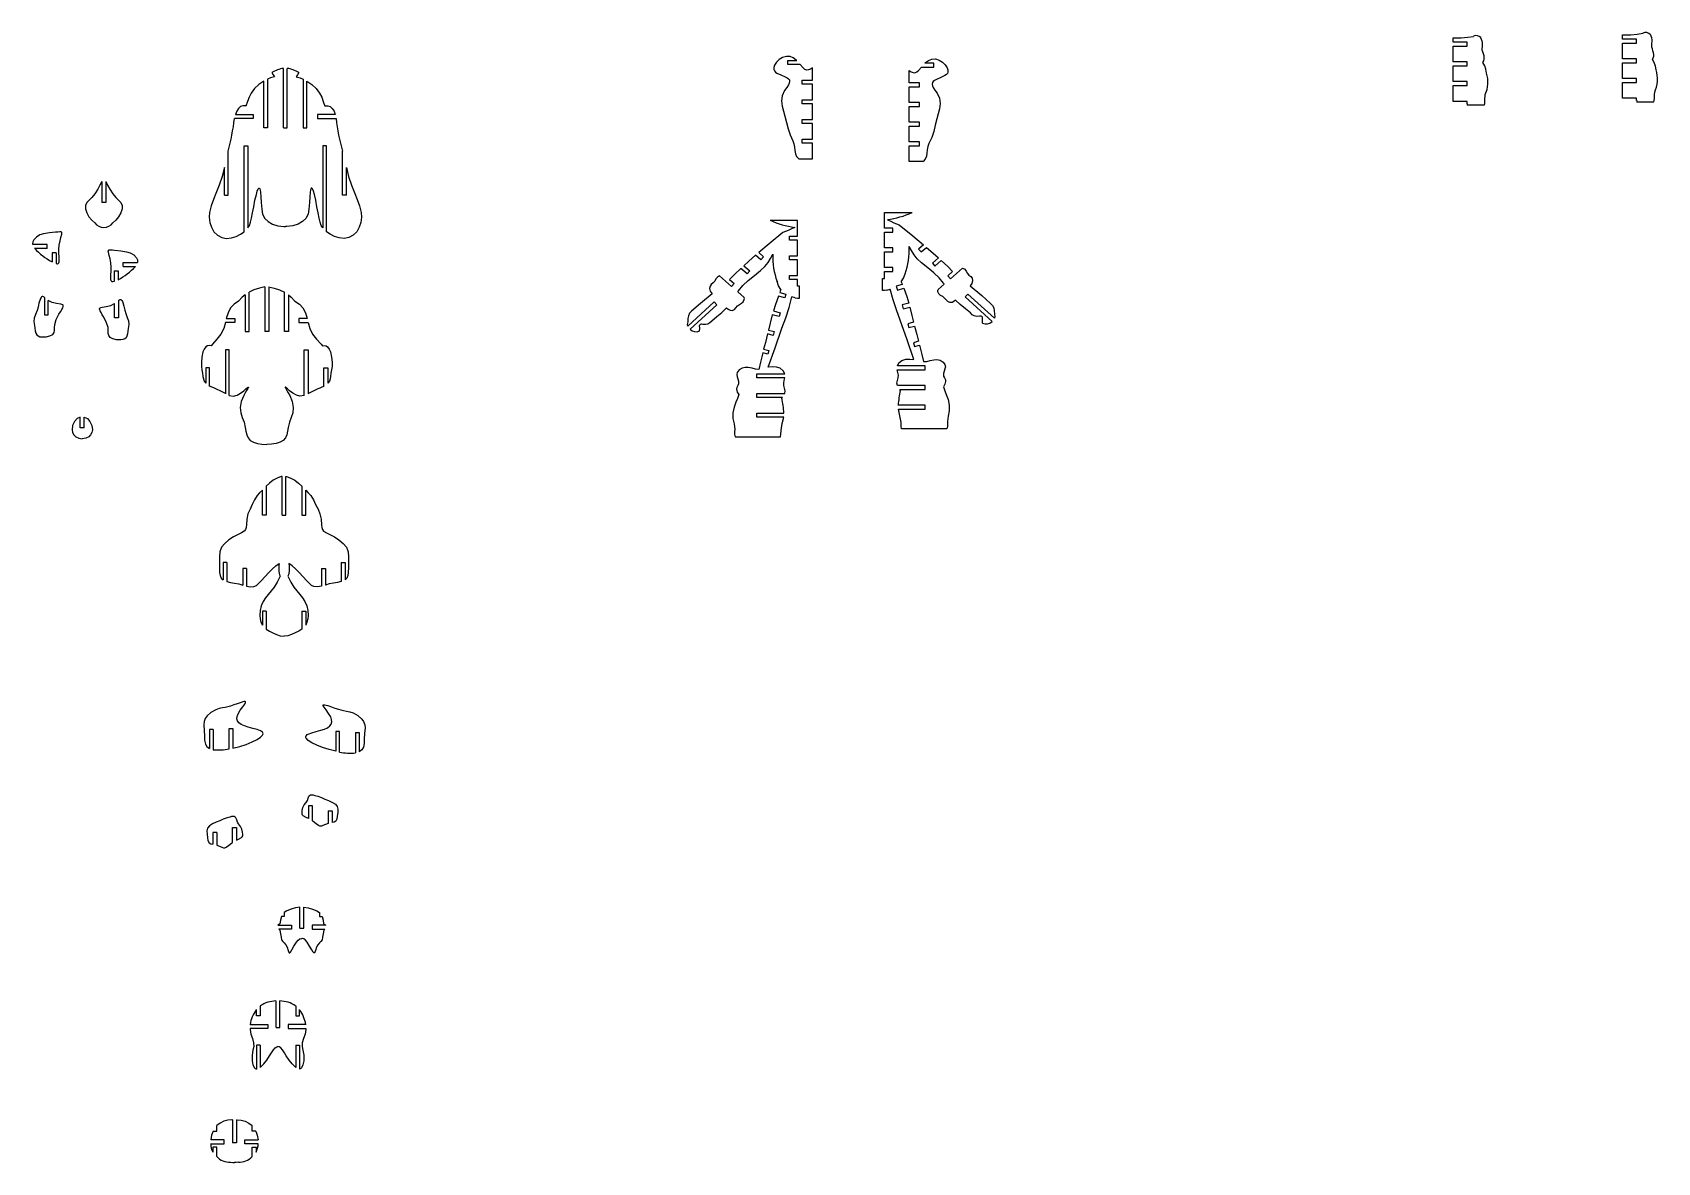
# Model space of a CAD drawing. Extents: x -479 to 866, y -711 to 1020.
# Drawn here: x -479 to 760, y -711 to 150 of the extents above; entities that cross this region are included whole.
import ezdxf

# ---------------------------------------------------------------- set-up
doc = ezdxf.new("R2010")
doc.units = 0
doc.layers.get('0').update_dxf_attribs({"linetype": 'CONTINUOUS'})

msp = doc.modelspace()

# ---------------------------------------------------------------- linework, layer by layer
at = {"color": 7, "linetype": 'CONTINUOUS'}
for p, q in [((744.4, 149), (748.8, 149.6)), ((604, 142.7), (604, 146.1)), ((614.7, 142.7), (604, 142.7)), ((604, 127.7), (604, 139.7)), ((604, 139.7), (614.7, 139.7)), ((614.7, 139.7), (614.7, 142.7)), ((615.2, 146.6), (619.5, 147.2)), ((733.2, 145.1), (733.2, 148.5)), ((743.9, 145.1), (733.2, 145.1)), ((733.2, 130.1), (733.2, 142.1)), ((733.2, 142.1), (743.9, 142.1)), ((743.9, 142.1), (743.9, 145.1)), ((97, 128.8), (103.9, 128.8)), ((97, 125.8), (97, 128.8)), ((106.4, 125.8), (97, 125.8)), ((208.2, 126.8), (201.4, 126.8)), ((208.2, 123.8), (208.2, 126.8)), ((614.7, 127.7), (604, 127.7)), ((604, 112.7), (604, 124.7)), ((604, 124.7), (614.7, 124.7)), ((614.7, 124.7), (614.7, 127.7)), ((743.9, 130.1), (733.2, 130.1)), ((733.2, 115.1), (733.2, 127.1)), ((733.2, 127.1), (743.9, 127.1)), ((743.9, 127.1), (743.9, 130.1)), ((-302.6, 77.5), (-302.6, 113.1)), ((-299.6, 114.6), (-299.6, 77.5)), ((-287.6, 77.5), (-287.6, 122.8)), ((-284.6, 77.5), (-284.6, 122.8)), ((-272.6, 114.6), (-272.6, 77.5)), ((-269.6, 77.5), (-269.6, 113.1)), ((107.9, 113.8), (115.8, 113.8)), ((107.9, 110.8), (107.9, 113.8)), ((115.8, 113.8), (115.8, 123.3)), ((189.4, 111.8), (189.4, 121.3)), ((197.3, 111.8), (189.4, 111.8)), ((197.3, 108.8), (197.3, 111.8)), ((198.8, 123.8), (208.2, 123.8)), ((614.7, 112.7), (604, 112.7)), ((614.7, 109.7), (614.7, 112.7)), ((743.9, 115.1), (733.2, 115.1)), ((733.2, 100.1), (733.2, 112.1)), ((733.2, 112.1), (743.9, 112.1)), ((743.9, 112.1), (743.9, 115.1)), ((115.8, 110.8), (107.9, 110.8)), ((115.8, 98.8), (115.8, 110.8)), ((189.4, 96.8), (189.4, 108.8)), ((189.4, 108.8), (197.3, 108.8)), ((604, 97.7), (604, 109.7)), ((604, 109.7), (614.7, 109.7)), ((743.9, 100.1), (733.2, 100.1)), ((743.9, 98.3), (743.9, 100.1)), ((-324.1, 87.6), (-310.5, 87.6)), ((-310.5, 87.6), (-310.5, 84.6)), ((-261.7, 87.6), (-261.7, 84.6)), ((-248.1, 87.6), (-261.7, 87.6)), ((107.9, 98.8), (115.8, 98.8)), ((107.9, 95.8), (107.9, 98.8)), ((115.8, 95.8), (107.9, 95.8)), ((115.8, 83.8), (115.8, 95.8)), ((197.3, 96.8), (189.4, 96.8)), ((189.4, 81.8), (189.4, 93.8)), ((189.4, 93.8), (197.3, 93.8)), ((197.3, 93.8), (197.3, 96.8)), ((614.7, 97.7), (604, 97.7)), ((614.7, 95.9), (614.7, 97.7)), ((614.8, 95.9), (614.7, 95.9)), ((614.8, 95.9), (614.8, 94.7)), ((627.6, 94.7), (614.8, 94.7)), ((744, 98.3), (743.9, 98.3)), ((744, 98.3), (744, 97.1)), ((756.9, 97.1), (744, 97.1)), ((-310.5, 84.6), (-324.8, 84.6)), ((-299.6, 77.5), (-302.6, 77.5)), ((-287.6, 77.5), (-284.6, 77.5)), ((-272.6, 77.5), (-269.6, 77.5)), ((-261.7, 84.6), (-247.4, 84.6)), ((107.9, 83.8), (115.8, 83.8)), ((107.9, 80.8), (107.9, 83.8)), ((115.8, 80.8), (107.9, 80.8)), ((115.8, 68.8), (115.8, 80.8)), ((197.3, 81.8), (189.4, 81.8)), ((189.4, 66.8), (189.4, 78.8)), ((189.4, 78.8), (197.3, 78.8)), ((197.3, 78.8), (197.3, 81.8)), ((-317.6, 63.8), (-314.6, 63.8)), ((-317.6, -1.8), (-317.6, 63.8)), ((-314.6, 63.8), (-314.6, 1.2)), ((-254.6, 63.8), (-257.6, 63.8)), ((-257.6, 63.8), (-257.6, 1.2)), ((-254.6, -1.8), (-254.6, 63.8)), ((107.9, 68.8), (115.8, 68.8)), ((107.9, 65.8), (107.9, 68.8)), ((115.8, 65.8), (107.9, 65.8)), ((115.8, 53.8), (115.8, 65.8)), ((197.3, 66.8), (189.4, 66.8)), ((189.4, 51.8), (189.4, 63.8)), ((189.4, 63.8), (197.3, 63.8)), ((197.3, 63.8), (197.3, 66.8)), ((-329.6, 26.3), (-329.6, 59.6)), ((-242.6, 26.3), (-242.6, 59.6)), ((105.2, 53.8), (115.8, 53.8)), ((200.1, 51.8), (189.4, 51.8)), ((-332.6, 26.3), (-332.6, 47.4)), ((-239.6, 26.3), (-239.6, 47.4)), ((-426, 36.6), (-426, 20.7)), ((-423, 36.6), (-423, 20.7)), ((-332.6, 26.3), (-329.6, 26.3)), ((-239.6, 26.3), (-242.6, 26.3)), ((-423, 20.7), (-426, 20.7)), ((170.6, 1), (170.6, 13)), ((170.6, 13), (191.6, 13)), ((104.4, 7), (83.4, 7)), ((104.4, -5), (104.4, 7)), ((176.9, 1), (170.6, 1)), ((176.9, -2), (176.9, 1)), ((-467.7, -11.4), (-478.7, -11.4)), ((-467.7, -14.4), (-467.7, -11.4)), ((98.1, -5), (104.4, -5)), ((98.1, -8), (98.1, -5)), ((104.4, -8), (98.1, -8)), ((104.4, -20), (104.4, -8)), ((170.6, -14), (170.6, -2)), ((170.6, -2), (176.9, -2)), ((200.3, -11.7), (196.6, -14.9)), ((-467.7, -14.4), (-477.2, -14.4)), ((-460.9, -17.7), (-463.9, -17.7)), ((-463.9, -17.7), (-463.9, -24.6)), ((-460.9, -17.7), (-460.9, -25.9)), ((76.4, -23.1), (72.4, -19.6)), ((74.7, -17.6), (78.4, -20.8)), ((78.4, -20.8), (76.4, -23.1)), ((98.1, -20), (104.4, -20)), ((98.1, -23), (98.1, -20)), ((104.4, -23), (98.1, -23)), ((104.4, -35), (104.4, -23)), ((176.9, -14), (170.6, -14)), ((170.6, -17), (176.9, -17)), ((170.6, -29), (170.6, -17)), ((176.9, -17), (176.9, -14)), ((196.6, -14.9), (198.6, -17.1)), ((198.6, -17.1), (202.6, -13.6)), ((211.7, -21.6), (207.1, -25.6)), ((209.1, -27.9), (213.9, -23.7)), ((-416.6, -31.4), (-413.6, -31.4)), ((-416.6, -31.4), (-416.6, -39.6)), ((-413.6, -31.4), (-413.6, -38.3)), ((-409.8, -28.1), (-409.8, -25.1)), ((-409.8, -25.1), (-398.8, -25.1)), ((-409.8, -28.1), (-400.4, -28.1)), ((54.1, -43.5), (44.9, -35.4)), ((65.9, -33.8), (61.1, -29.6)), ((63.3, -27.6), (67.9, -31.6)), ((67.9, -31.6), (65.9, -33.8)), ((98.1, -35), (104.4, -35)), ((98.1, -38), (98.1, -35)), ((176.9, -29), (170.6, -29)), ((170.6, -37.3), (170.6, -32)), ((170.6, -32), (176.9, -32)), ((176.9, -32), (176.9, -29)), ((207.1, -25.6), (209.1, -27.9)), ((222.5, -32.1), (218.9, -35.2)), ((218.9, -35.2), (220.9, -37.5)), ((220.9, -37.5), (230.1, -29.4)), ((-313.8, -77.8), (-313.8, -47.7)), ((-301.8, -43.6), (-301.8, -77.8)), ((-298.8, -43.6), (-298.8, -77.8)), ((-286.8, -77.8), (-286.8, -47.7)), ((52.5, -38), (56.1, -41.2)), ((56.1, -41.2), (54.1, -43.5)), ((63.6, -51.8), (58.9, -47.6)), ((90.8, -47.9), (95.4, -49.2)), ((95.4, -49.2), (94.7, -52.1)), ((104.4, -38), (98.1, -38)), ((104.4, -43.2), (104.4, -38)), ((105.9, -43.2), (104.4, -43.2)), ((105.9, -52.4), (105.9, -43.2)), ((169.1, -46.4), (169.1, -37.3)), ((169.1, -37.3), (170.6, -37.3)), ((172.5, -46.1), (175, -45.5)), ((184.2, -42), (179.6, -43.2)), ((179.6, -43.2), (180.4, -46.1)), ((180.4, -46.1), (185.3, -44.8)), ((211.4, -45.8), (216.2, -41.7)), ((234.2, -49.2), (232.2, -51.4)), ((254.4, -67.6), (234.2, -49.2)), ((-469.8, -51.7), (-469.8, -65)), ((-466.8, -65), (-466.8, -54)), ((-416.3, -67.3), (-416.3, -56.3)), ((-413.3, -53.9), (-413.3, -67.3)), ((-316.8, -49.9), (-316.8, -77.8)), ((-283.8, -49.9), (-283.8, -77.8)), ((20.6, -73.6), (40.8, -55.2)), ((42.8, -57.4), (22.4, -76)), ((40.8, -55.2), (42.8, -57.4)), ((94.7, -52.1), (89.7, -50.7)), ((102.5, -52.1), (100, -51.4)), ((189.1, -56.2), (184, -57.5)), ((184, -57.5), (184.8, -60.4)), ((184.8, -60.4), (189.9, -59.1)), ((232.2, -51.4), (252.6, -70)), ((-469.8, -65), (-466.8, -65)), ((-413.3, -67.3), (-416.3, -67.3)), ((-324.7, -70.8), (-331.8, -70.8)), ((-331.1, -67.8), (-324.7, -67.8)), ((-324.7, -67.8), (-324.7, -70.8)), ((-269.5, -67.8), (-275.9, -67.8)), ((-275.9, -67.8), (-275.9, -70.8)), ((-275.9, -70.8), (-268.8, -70.8)), ((20.2, -72.5), (20.6, -73.6)), ((90.2, -66.4), (85.1, -65)), ((85.9, -62.1), (91, -63.5)), ((91, -63.5), (90.2, -66.4)), ((192.8, -70.7), (188.5, -71.9)), ((188.5, -71.9), (189.2, -74.8)), ((189.2, -74.8), (193.5, -73.6)), ((254.8, -66.5), (254.4, -67.6)), ((-316.8, -77.8), (-313.8, -77.8)), ((-298.8, -77.8), (-301.8, -77.8)), ((-283.8, -77.8), (-286.8, -77.8)), ((85.8, -80.7), (81.5, -79.6)), ((82.2, -76.7), (86.6, -77.8)), ((86.6, -77.8), (85.8, -80.7)), ((196.5, -85.2), (192.6, -86.3)), ((192.6, -86.3), (193.4, -89.2)), ((-328.8, -91.6), (-331.8, -91.6)), ((-331.8, -91.6), (-331.8, -125.2)), ((-328.8, -126.4), (-328.8, -91.6)), ((-271.8, -91.6), (-268.8, -91.6)), ((-271.8, -126.4), (-271.8, -91.6)), ((-268.8, -91.6), (-268.8, -125.2)), ((81.6, -95.1), (77.8, -94.1)), ((78.5, -91.2), (82.4, -92.2)), ((82.4, -92.2), (81.6, -95.1)), ((193.4, -89.2), (197.2, -88.2)), ((-343.8, -105.4), (-346.8, -105.4)), ((-346.8, -105.4), (-346.8, -117)), ((-343.8, -119.6), (-343.8, -105.4)), ((-256.8, -105.4), (-253.8, -105.4)), ((-256.8, -119.6), (-256.8, -105.4)), ((-253.8, -105.4), (-253.8, -117)), ((73.4, -110), (94.6, -110)), ((73.4, -113), (73.4, -110)), ((180.3, -107), (201.6, -107)), ((201.6, -104), (180.4, -104)), ((201.6, -107), (201.6, -104)), ((94.7, -113), (73.4, -113)), ((201.6, -119), (180.4, -119)), ((182.7, -122.6), (182.2, -122)), ((182.2, -122), (201.6, -122)), ((201.6, -122), (201.6, -119)), ((73.4, -125), (94.6, -125)), ((73.4, -128), (73.4, -125)), ((92.8, -128), (73.4, -128)), ((92.4, -128.5), (92.8, -128)), ((201.6, -134), (181.1, -134)), ((201.6, -137), (201.6, -134)), ((-442.4, -151.1), (-442.4, -142.9)), ((-439.4, -151.1), (-439.4, -142.9)), ((73.4, -140), (94, -140)), ((73.4, -143), (73.4, -140)), ((93.8, -143), (73.4, -143)), ((181.2, -137), (201.6, -137)), ((-439.4, -151.1), (-442.4, -151.1)), ((56.8, -158), (91.4, -158)), ((218.2, -152), (183.6, -152)), ((-300.6, -195.7), (-300.6, -217.8)), ((-288.6, -217.8), (-288.6, -188.2)), ((-285.6, -217.8), (-285.6, -188.2)), ((-273.6, -195.7), (-273.6, -217.8)), ((-303.6, -217.8), (-303.6, -198.7)), ((-270.6, -217.8), (-270.6, -198.7)), ((-300.6, -217.8), (-303.6, -217.8)), ((-288.6, -217.8), (-285.6, -217.8)), ((-273.6, -217.8), (-270.6, -217.8)), ((-330.6, -253.9), (-333.6, -253.9)), ((-333.6, -253.9), (-333.6, -267.1)), ((-330.6, -253.9), (-330.6, -268.4)), ((-315.6, -258.4), (-318.6, -258.4)), ((-318.6, -258.4), (-318.6, -271)), ((-315.6, -258.4), (-315.6, -271.9)), ((-258.6, -258.4), (-255.6, -258.4)), ((-258.6, -258.4), (-258.6, -271.9)), ((-255.6, -258.4), (-255.6, -271)), ((-243.6, -253.9), (-240.6, -253.9)), ((-243.6, -253.9), (-243.6, -268.4)), ((-240.6, -253.9), (-240.6, -267.1)), ((-300.6, -291), (-303.6, -291)), ((-303.6, -291), (-303.6, -301.6)), ((-300.6, -291), (-300.6, -304.7)), ((-273.6, -291), (-270.6, -291)), ((-273.6, -291), (-273.6, -304.7)), ((-270.6, -291), (-270.6, -301.6)), ((-341, -381), (-344, -381)), ((-344, -381), (-344, -395.6)), ((-341, -381), (-341, -396.5)), ((-329, -380.2), (-326, -380.2)), ((-329, -395.9), (-329, -380.2)), ((-326, -380.2), (-326, -395.3)), ((-244.7, -382.6), (-247.7, -382.6)), ((-247.7, -382.6), (-247.7, -397.7)), ((-244.7, -398.3), (-244.7, -382.6)), ((-232.7, -383.4), (-229.7, -383.4)), ((-232.7, -383.4), (-232.7, -398.9)), ((-229.7, -383.4), (-229.7, -398)), ((-265.5, -439.3), (-268.5, -439.3)), ((-268.5, -439.3), (-268.5, -448.9)), ((-265.5, -450.7), (-265.5, -439.3)), ((-253.5, -443.1), (-250.5, -443.1)), ((-253.5, -443.1), (-253.5, -452.7)), ((-250.5, -443.1), (-250.5, -452)), ((-326.4, -455.8), (-323.4, -455.8)), ((-326.4, -467.2), (-326.4, -455.8)), ((-323.4, -455.8), (-323.4, -465.4)), ((-338.4, -459.6), (-341.4, -459.6)), ((-341.4, -459.6), (-341.4, -468.5)), ((-338.4, -459.6), (-338.4, -469.2)), ((-275.1, -532.5), (-275.1, -516.4)), ((-272.1, -532.5), (-272.1, -516.4)), ((-290.2, -529.3), (-291.8, -530.3)), ((-291.8, -530.3), (-281.4, -530.3)), ((-287.1, -523.6), (-289.1, -523.6)), ((-287.1, -520.5), (-287.1, -523.6)), ((-281.4, -530.3), (-281.4, -533.3)), ((-275.1, -532.5), (-272.1, -532.5)), ((-265.7, -530.3), (-265.7, -533.3)), ((-255.3, -530.3), (-265.7, -530.3)), ((-260.1, -520.5), (-260.1, -523.6)), ((-260.1, -523.6), (-258, -523.6)), ((-256.9, -529.3), (-255.3, -530.3)), ((-291.1, -533.3), (-290.4, -534.1)), ((-281.4, -533.3), (-291.1, -533.3)), ((-265.7, -533.3), (-256, -533.3)), ((-256, -533.3), (-256.8, -534.1)), ((-305.2, -591.7), (-305.2, -599.3)), ((-293.2, -608.2), (-293.2, -588)), ((-290.2, -608.2), (-290.2, -588)), ((-278.2, -591.7), (-278.2, -599.3)), ((-312.9, -606), (-299.5, -606)), ((-308.2, -599.3), (-308.2, -594.6)), ((-305.2, -599.3), (-308.2, -599.3)), ((-299.5, -606), (-299.5, -609)), ((-283.9, -606), (-283.9, -609)), ((-270.6, -606), (-283.9, -606)), ((-278.2, -599.3), (-275.2, -599.3)), ((-275.2, -599.3), (-275.2, -594.6)), ((-299.5, -609), (-313, -609)), ((-293.2, -608.2), (-290.2, -608.2)), ((-283.9, -609), (-270.4, -609)), ((-305.2, -621.6), (-308.2, -621.6)), ((-308.2, -621.6), (-308.2, -639.9)), ((-305.2, -621.6), (-305.2, -638.6)), ((-278.2, -621.6), (-275.2, -621.6)), ((-278.2, -621.6), (-278.2, -638.6)), ((-275.2, -621.6), (-275.2, -639.9)), ((-326.4, -678.6), (-326.4, -696)), ((-323.4, -678.6), (-323.4, -696)), ((-341.1, -687.1), (-338.4, -687.1)), ((-338.4, -687.1), (-338.4, -683)), ((-311.4, -687.1), (-311.4, -683)), ((-308.7, -687.1), (-311.4, -687.1)), ((-343.1, -696.8), (-332.7, -696.8)), ((-332.7, -693.8), (-343, -693.8)), ((-338.4, -699.4), (-341.4, -699.4)), ((-341.4, -699.4), (-341.4, -703.2)), ((-338.4, -706.5), (-338.4, -699.4)), ((-332.7, -696.8), (-332.7, -693.8)), ((-323.4, -696), (-326.4, -696)), ((-317.1, -693.8), (-306.8, -693.8)), ((-317.1, -696.8), (-317.1, -693.8)), ((-306.8, -696.8), (-317.1, -696.8)), ((-311.4, -699.4), (-308.4, -699.4)), ((-311.4, -706.5), (-311.4, -699.4)), ((-308.4, -699.4), (-308.4, -703.2))]:
    msp.add_line(p, q, dxfattribs=at)
at = {"color": 7, "linetype": 'CONTINUOUS', "flags": 128}
for points in [[(733.2, 148.5), (739.5, 148.4), (744.4, 149)], [(604, 146.1), (610.2, 146), (615.2, 146.6)], [(626.7, 127.3), (627.4, 128.5), (627.7, 129.8), (627.8, 131), (627.7, 132.3), (627.2, 133.9), (626.6, 135.4), (626.3, 136.6), (626.2, 137.9), (626.4, 139.3), (626.5, 140.9), (626.5, 142.2), (626.3, 143.6), (625.1, 146.2)], [(756, 129.7), (756.6, 130.9), (757, 132.2), (757.1, 133.4), (756.9, 134.7), (756.4, 136.3), (755.9, 137.8), (755.5, 139), (755.4, 140.3), (755.6, 141.7), (755.7, 143.3), (755.7, 144.6), (755.5, 146), (754.4, 148.6)], [(103.9, 128.8), (103.4, 129.2), (101.1, 130.9), (98.6, 131.9), (95.8, 132), (92.9, 131), (90.4, 129.5), (88.3, 127.5), (86.8, 125.3), (86.2, 123.6), (86.2, 121.9), (86.7, 120.9), (87.4, 120), (88.5, 119.3), (91.7, 117.8), (95, 116.4), (96.4, 115.7), (97.5, 114.9), (98.1, 114), (98.3, 112.8), (98, 111.6), (97.4, 110.3), (96.1, 108.2), (94.5, 105.9), (92.6, 102), (92.1, 98), (92.6, 94.1), (93.6, 90.2), (94.7, 86.3), (95.9, 81.6), (97.1, 76.8), (98.6, 72.1), (100.7, 67.6), (101.6, 65.3), (102.1, 62.8), (102.3, 60.2), (102.7, 57.8), (103.6, 55.6), (105.2, 53.8)], [(115.8, 123.3), (114.3, 122.3), (112.8, 121.6), (111.4, 121.5), (110, 122), (108.6, 123.2), (106.4, 125.8)], [(201.4, 126.8), (201.8, 127.2), (204.1, 128.9), (206.6, 129.9), (209.4, 130), (212.3, 129), (214.8, 127.5), (216.9, 125.5), (218.4, 123.3), (219, 121.6), (219, 119.9), (218.6, 119), (217.8, 118.1), (216.7, 117.3), (213.5, 115.8), (210.2, 114.4), (208.8, 113.7), (207.7, 112.9), (207.1, 112), (206.9, 110.9), (207.2, 109.6), (207.8, 108.3), (209.1, 106.2), (210.7, 103.9), (212.6, 100), (213.1, 96.1), (212.6, 92.1), (211.6, 88.2), (210.5, 84.4), (209.3, 79.6), (208.1, 74.8), (206.6, 70.1), (204.5, 65.6), (203.6, 63.3), (203.1, 60.8), (202.9, 58.2), (202.5, 55.8), (201.6, 53.6), (200.1, 51.8)], [(627.6, 94.7), (628.1, 95.7), (628.3, 96.7), (628.3, 97.7), (628.3, 98.8), (628.3, 100.2), (628.4, 101.5), (628.6, 102.8), (629.9, 106.6), (630.6, 110.8), (630.4, 115.1), (629.6, 119.3), (629, 122.1), (628.1, 124.8), (626.7, 127.3)], [(756.9, 97.1), (757.1, 97.6), (757.3, 98.1), (757.6, 100.4), (757.6, 103), (757.8, 104.7), (758.3, 106.5), (759, 108.6), (759.6, 110.9), (759.8, 113.2), (759.8, 115.3), (759.6, 117.5), (759.3, 119.6), (758.9, 121.7), (758.2, 124.5), (757.4, 127.2), (756, 129.7)], [(-302.6, 113.1), (-306.2, 110.5), (-309.6, 107.5), (-312.2, 104), (-313.8, 100.8), (-315, 97.5), (-316.3, 94.1)], [(-294.4, 116.5), (-297.4, 115.5), (-299.6, 114.6)], [(-296.4, 119.7), (-295.3, 117.9), (-294.4, 116.5)], [(-275.8, 119.7), (-276.9, 117.9), (-277.8, 116.5)], [(-277.8, 116.5), (-274.8, 115.5), (-272.6, 114.6)], [(-269.6, 113.1), (-266, 110.5), (-262.6, 107.5), (-260, 104), (-258.4, 100.8), (-257.2, 97.5), (-255.9, 94.1)], [(189.4, 121.3), (190.9, 120.3), (192.4, 119.6), (193.8, 119.5), (195.2, 120.1), (196.6, 121.2), (198.8, 123.8)], [(-316.3, 94.1), (-316.5, 94.2), (-318.6, 94.3), (-320.3, 93.7), (-321.9, 92.3), (-323.2, 90.2), (-324.1, 87.6)], [(-255.9, 94.1), (-255.7, 94.2), (-253.6, 94.3), (-251.9, 93.7), (-250.3, 92.3), (-249, 90.2), (-248.1, 87.6)], [(-332.6, 47.4), (-334.3, 40.4), (-336.5, 33.8), (-339, 27.4), (-340.9, 22.8), (-342.6, 18.1), (-343.8, 13.1), (-344.1, 9.3), (-343.6, 5.4), (-342.4, 1.7), (-340.5, -1.7), (-337.8, -4.4), (-334.6, -6.2), (-330.9, -6.9), (-327.1, -6.4), (-323.5, -5.2), (-320.3, -3.6), (-317.6, -1.8)], [(-239.6, 47.4), (-237.9, 40.4), (-235.7, 33.8), (-233.2, 27.4), (-231.3, 22.8), (-229.6, 18.1), (-228.4, 13.1), (-228.1, 9.3), (-228.6, 5.4), (-229.8, 1.7), (-231.7, -1.7), (-234.4, -4.4), (-237.6, -6.2), (-241.3, -6.9), (-245.1, -6.4), (-248.7, -5.2), (-251.9, -3.6), (-254.6, -1.8)], [(-426, 36.6), (-427.4, 33.9), (-429.1, 30.7), (-431.2, 27.3), (-433.5, 24.5), (-435.7, 22.4), (-437.5, 20.5), (-438.5, 18.3), (-438.4, 15.7), (-437.5, 12.6), (-435.8, 9.6), (-433.7, 7.1), (-431.3, 5.2)], [(-423, 36.6), (-421.6, 33.9), (-419.9, 30.7), (-417.7, 27.3), (-415.4, 24.5), (-413.2, 22.4), (-411.5, 20.5), (-410.5, 18.3), (-410.5, 15.7), (-411.5, 12.6), (-413.2, 9.6), (-415.3, 7.1), (-417.7, 5.2)], [(-314.6, 1.2), (-313.5, 3.1), (-312.6, 5.5), (-311.9, 8.6), (-311.1, 12.6), (-310.2, 17.4), (-309.3, 22.4), (-308.2, 26.8), (-307.5, 29.2), (-306.7, 30.9), (-306.5, 31.2), (-306.3, 31.4), (-306.2, 31.5), (-306, 31.5), (-305.9, 31.5), (-305.9, 31.4), (-305.8, 31.4), (-305.6, 31.1), (-305.3, 30), (-305, 28.4), (-304.7, 24.8), (-304.5, 20.6), (-304.1, 15.6), (-303.4, 11.6), (-301.8, 8.5), (-299.3, 6), (-295.8, 4.2), (-291.7, 2.9), (-287.3, 2.3), (-286.1, 2.3)], [(-257.6, 1.2), (-258.7, 3.1), (-259.6, 5.5), (-260.3, 8.6), (-261.1, 12.6), (-262, 17.4), (-262.9, 22.4), (-264, 26.8), (-264.7, 29.2), (-265.5, 30.9), (-265.7, 31.2), (-265.9, 31.4), (-266, 31.5), (-266.2, 31.5), (-266.3, 31.5), (-266.4, 31.4), (-266.4, 31.4), (-266.6, 31.1), (-266.9, 30), (-267.2, 28.4), (-267.5, 24.8), (-267.7, 20.6), (-268.1, 15.6), (-268.8, 11.6), (-270.4, 8.5), (-273, 6), (-276.4, 4.2), (-280.5, 2.9), (-284.9, 2.3), (-286.1, 2.3)], [(102.2, 1.6), (99.6, 0.5), (97.2, -0.7), (93.2, -2.3)], [(172.8, 7.5), (175.4, 6.4), (177.8, 5.2), (181.8, 3.6)], [(181.8, 3.6), (192.2, -4.9), (200.3, -11.7)], [(-460.9, -25.9), (-459.9, -26.1), (-459.5, -26.1), (-459.2, -26), (-458.9, -25.7), (-458.7, -25.4), (-458.4, -24.6), (-458.4, -23.3), (-458.5, -20.8), (-458.7, -18.1), (-458.7, -15.1), (-458.4, -11.8), (-457.8, -8.7), (-457.2, -6), (-456.5, -3.5), (-456.4, -2.8), (-456.5, -2.3), (-456.7, -2), (-457.1, -1.8), (-458.1, -1.7), (-459.6, -1.9), (-461.3, -2.1), (-465.9, -2.6), (-470.4, -3.2), (-473.3, -4.1), (-475.8, -5.7), (-477.9, -7.9), (-478.7, -9.3), (-478.8, -10.8), (-478.7, -11.4)], [(93.2, -2.3), (82.8, -10.9), (74.7, -17.6)], [(-416.6, -39.6), (-417.6, -39.8), (-418, -39.8), (-418.3, -39.7), (-418.6, -39.4), (-418.8, -39.1), (-419.1, -38.3), (-419.2, -37.1), (-419, -34.5), (-418.9, -31.8), (-418.9, -28.8), (-419.2, -25.5), (-419.7, -22.4), (-420.4, -19.8), (-421, -17.2), (-421.1, -16.5), (-421, -16), (-420.8, -15.7), (-420.4, -15.5), (-419.4, -15.4), (-417.9, -15.6), (-416.2, -15.8), (-411.6, -16.3), (-407.1, -16.9), (-404.3, -17.8), (-401.7, -19.4), (-399.6, -21.6), (-398.9, -23), (-398.7, -24.5), (-398.8, -25.1)], [(59.4, -46.7), (62.6, -42.7), (66.7, -38.9), (71.5, -35.1), (76.2, -31.3), (79.5, -28.3), (81.9, -25.2), (83.7, -22.1), (85.5, -18.9)], [(72.4, -19.6), (67.3, -24), (63.3, -27.6)], [(215.6, -40.8), (212.4, -36.8), (208.3, -32.9), (203.6, -29.1), (198.8, -25.3), (195.6, -22.3), (193.1, -19.3), (191.3, -16.1), (189.5, -13)], [(202.6, -13.6), (207.8, -18.1), (211.7, -21.6)], [(213.9, -23.7), (218.8, -28.3), (222.5, -32.1)], [(44.9, -35.4), (43.2, -36.3), (42.1, -37.7), (41.2, -39.3), (40.1, -40.7), (38.6, -41.8), (37.6, -43.2), (37.3, -44.9), (37.8, -47.1), (39.2, -48.9)], [(61.1, -29.6), (56.2, -34.3), (52.5, -38)], [(183.3, -39.8), (185.1, -37), (186.3, -33.8)], [(230.1, -29.4), (231.8, -30.3), (232.9, -31.8), (233.8, -33.4), (234.9, -34.7), (236.4, -35.8), (237.4, -37.2), (237.7, -38.9), (237.2, -41.1), (235.8, -43)], [(-301.8, -43.6), (-305.9, -44.8), (-310, -46), (-313.8, -47.7)], [(-298.8, -43.6), (-294.7, -44.8), (-290.5, -46), (-286.8, -47.7)], [(39.2, -48.9), (30.3, -56.3), (23.5, -62.2)], [(58.9, -47.6), (59.1, -47.1), (59.4, -46.7)], [(91.7, -45.8), (89.9, -42.9), (88.7, -39.7)], [(91.7, -45.8), (91.2, -47), (90.8, -47.9)], [(172.5, -46.1), (170.6, -46.4), (169.1, -46.4)], [(169.1, -46.4), (169.1, -46.4), (169.1, -46.4)], [(193, -99.1), (187.8, -84.1), (182.6, -69.2), (179.7, -61.3), (177.1, -53.5), (175, -45.5)], [(183.3, -39.8), (183.8, -41), (184.2, -42)], [(185.3, -44.8), (187.6, -51.1), (189.1, -56.2)], [(224.8, -53.8), (223.5, -54.9), (222.1, -55.5), (220.4, -55.6), (218.8, -54.9), (217.6, -53.6), (216.4, -52.2), (215, -51.1), (213.4, -50.2), (212.1, -49), (211.3, -47.4), (211.2, -46.6), (211.4, -45.8)], [(216.2, -41.7), (215.9, -41.2), (215.6, -40.8)], [(235.8, -43), (244.7, -50.3), (251.5, -56.3)], [(-469.8, -51.7), (-470, -51.5), (-470.5, -51.2), (-471, -51), (-471.5, -51.1), (-471.9, -51.3), (-472.3, -51.8), (-472.8, -52.5), (-473.1, -53.4), (-473.9, -56.2), (-474.6, -59.1), (-475.3, -61.8), (-476.5, -64.8), (-477.5, -67.5), (-477.7, -70.2), (-477.3, -73.2), (-477, -75.2), (-476.8, -77.3), (-476.3, -79.1), (-475.6, -80.2), (-474.6, -81.1), (-473.2, -81.7), (-471.5, -81.9), (-468.4, -81.8), (-465.5, -81.1), (-463.4, -80), (-462.4, -78.6), (-462, -76.9), (-462, -74.9), (-461.8, -72.4), (-460.8, -68.7), (-458.7, -64.5), (-457.5, -62.7), (-456.5, -61), (-455.8, -59.7), (-455.4, -58.7), (-455.4, -58.3), (-455.4, -58), (-455.5, -57.7), (-455.7, -57.5), (-456.4, -57.1), (-457.3, -56.9), (-460.5, -56.4), (-463.9, -55.5), (-466.8, -54)], [(-413.3, -53.9), (-413.1, -53.8), (-412.6, -53.5), (-412.1, -53.3), (-411.6, -53.3), (-411.2, -53.5), (-410.7, -54), (-410.3, -54.8), (-410, -55.7), (-409.2, -58.5), (-408.5, -61.4), (-407.8, -64.1), (-406.6, -67.1), (-405.6, -69.7), (-405.3, -72.4), (-405.8, -75.4), (-406.1, -77.5), (-406.3, -79.6), (-406.8, -81.4), (-407.5, -82.5), (-408.5, -83.4), (-409.9, -83.9), (-411.6, -84.2), (-414.7, -84.1), (-417.6, -83.4), (-419.7, -82.3), (-420.7, -80.9), (-421.1, -79.2), (-421.1, -77.1), (-421.2, -74.7), (-422.3, -71), (-424.4, -66.8), (-425.6, -65), (-426.6, -63.2), (-427.3, -62), (-427.6, -61), (-427.7, -60.6), (-427.7, -60.3), (-427.6, -60), (-427.3, -59.7), (-426.7, -59.4), (-425.8, -59.1), (-422.6, -58.7), (-419.2, -57.8), (-416.3, -56.3)], [(-321.7, -54.6), (-325.1, -56.8), (-327.8, -59.8), (-329.8, -63.6), (-331.1, -67.8)], [(-316.8, -49.9), (-318.9, -51.6), (-321.7, -54.6)], [(-283.8, -49.9), (-281.6, -51.6), (-278.8, -54.6)], [(-278.8, -54.6), (-275.4, -56.8), (-272.7, -59.8), (-270.8, -63.6), (-269.5, -67.8)], [(29.7, -77.4), (29.8, -75.2), (29.7, -73.3), (29.8, -72.7), (30.1, -72.3), (30.3, -72.2), (30.6, -72.1), (31, -72), (32.1, -72.1), (34.1, -72.2), (36, -71.8), (37.5, -70.8), (38.9, -69.6), (42.7, -66.3), (46.7, -63.2), (50.2, -59.7)], [(50.2, -59.7), (51.5, -60.8), (52.9, -61.5), (54.6, -61.6), (56.2, -60.9), (57.4, -59.6), (58.6, -58.2), (60, -57.1), (61.6, -56.1), (62.9, -55), (63.7, -53.3), (63.8, -52.6), (63.6, -51.8)], [(82, -105), (87.2, -90.1), (92.4, -75.1), (95.3, -67.3), (97.9, -59.4), (100, -51.4)], [(89.7, -50.7), (87.4, -57.1), (85.9, -62.1)], [(102.5, -52.1), (104.4, -52.3), (105.9, -52.4)], [(105.9, -52.4), (105.9, -52.4), (105.9, -52.4)], [(189.9, -59.1), (191.5, -65.6), (192.8, -70.7)], [(245.3, -71.4), (245.2, -69.3), (245.3, -67.3), (245.2, -66.8), (244.9, -66.4), (244.7, -66.2), (244.4, -66.1), (244, -66.1), (243, -66.1), (240.9, -66.2), (239, -65.8), (237.5, -64.9), (236.1, -63.6), (232.3, -60.4), (228.4, -57.2), (224.8, -53.8)], [(251.5, -56.3), (253, -57.8), (253.9, -59.7), (254.2, -61.9), (254.4, -64.4), (254.8, -66.5)], [(-331.8, -70.8), (-333.1, -75.5), (-335.2, -79.7), (-338.2, -83.6), (-341.6, -87.5), (-342.6, -88.7)], [(-268.8, -70.8), (-267.5, -75.5), (-265.3, -79.7), (-262.3, -83.6), (-258.9, -87.5), (-257.9, -88.7)], [(23.5, -62.2), (22, -63.7), (21.2, -65.7), (20.8, -67.9), (20.6, -70.4), (20.2, -72.5)], [(85.1, -65), (83.5, -71.5), (82.2, -76.7)], [(193.5, -73.6), (195.2, -80.1), (196.5, -85.2)], [(81.5, -79.6), (79.8, -86.1), (78.5, -91.2)], [(-342.6, -88.7), (-344.1, -88.5), (-345.5, -88.7), (-346.6, -89.4), (-347.9, -91.1), (-348.9, -93.3), (-349.8, -97.2), (-350.1, -101.2), (-350, -104.5), (-349.7, -107), (-349.3, -109.4), (-348.9, -112.1), (-348.6, -113.8), (-348.1, -115.5), (-346.8, -117)], [(-257.9, -88.7), (-256.4, -88.5), (-255.1, -88.7), (-253.9, -89.4), (-252.6, -91.1), (-251.6, -93.3), (-250.8, -97.2), (-250.5, -101.2), (-250.5, -104.5), (-250.8, -107), (-251.3, -109.4), (-251.7, -112.1), (-251.9, -113.8), (-252.5, -115.5), (-253.8, -117)], [(77.8, -94.1), (76, -101.1), (74.7, -106.6)], [(180.4, -104), (181.6, -101.7), (183.8, -99.9), (186.8, -98.8), (189.9, -98.7), (193, -99.1)], [(197.2, -88.2), (199, -95.2), (200.3, -100.7)], [(74.7, -106.6), (72.2, -106.4), (69.7, -105.8), (66.8, -105.1), (64.4, -105.1), (62, -105.7), (59.8, -107), (58.3, -108.9), (58, -110.5), (58.3, -112.2), (58.9, -113.8), (59.4, -115.7), (59.3, -117.6), (58.7, -119), (58, -120.4), (57.8, -121.8), (58.3, -123.9), (59.5, -125.8)], [(94.6, -110), (93.4, -107.6), (91.2, -105.8), (88.3, -104.8), (85.1, -104.6), (82, -105)], [(180.4, -119), (180.1, -117), (180.6, -115), (181.1, -113), (181.2, -111), (180.8, -109), (180.3, -107)], [(200.3, -100.7), (202.8, -100.5), (205.4, -99.8), (208.2, -99.2), (210.6, -99.1), (213.1, -99.7), (215.3, -101), (216.7, -102.9), (217.1, -104.6), (216.7, -106.2), (216.1, -107.9), (215.6, -109.8), (215.7, -111.7), (216.4, -113.1), (217, -114.5), (217.2, -115.9), (216.7, -117.9), (215.5, -119.9)], [(-328.8, -126.4), (-325.6, -126.9), (-322.9, -126.3), (-320.2, -124.8), (-317.7, -122.9), (-316.1, -121.5), (-314.9, -120.5), (-314.5, -120.2), (-314.3, -120.1), (-314.3, -120.1), (-314.3, -120.1), (-314.3, -120.1), (-314.2, -120.1), (-314.2, -120.1), (-314.2, -120.1), (-314.2, -120.2), (-314.3, -120.3), (-314.4, -120.6), (-314.7, -121.2), (-315.6, -122.7), (-316.6, -124.5), (-317.8, -126.6), (-319.7, -131.2), (-320.5, -135.6), (-320, -139.6), (-318.9, -143.3), (-317.6, -146.9), (-316.7, -150.8), (-316.2, -153.7), (-315.5, -156.4), (-314.5, -158.9), (-312.8, -160.8), (-310.4, -162.2), (-307.4, -163.2), (-303.9, -163.7), (-300.3, -163.9)], [(-271.8, -126.4), (-275, -126.9), (-277.6, -126.3), (-280.3, -124.8), (-282.9, -122.9), (-284.5, -121.5), (-285.6, -120.5), (-286.1, -120.2), (-286.2, -120.1), (-286.2, -120.1), (-286.3, -120.1), (-286.3, -120.1), (-286.3, -120.1), (-286.3, -120.1), (-286.3, -120.1), (-286.3, -120.2), (-286.3, -120.3), (-286.1, -120.6), (-285.8, -121.2), (-284.9, -122.7), (-283.9, -124.5), (-282.8, -126.6), (-280.8, -131.2), (-280.1, -135.6), (-280.5, -139.6), (-281.7, -143.3), (-283, -146.9), (-283.9, -150.8), (-284.4, -153.7), (-285, -156.4), (-286.1, -158.9), (-287.8, -160.8), (-290.1, -162.2), (-293.2, -163.2), (-296.6, -163.7), (-300.3, -163.9)], [(94.6, -125), (94.9, -122.9), (94.5, -120.9), (93.9, -119), (93.8, -117), (94.2, -115), (94.7, -113)], [(215.5, -119.9), (216.5, -122.9), (217.6, -125.7), (219.1, -129.6), (219.9, -133.8), (219.9, -138.2), (219.2, -142.2), (218.6, -146.3), (218.6, -148.2), (218.6, -150), (218.5, -151.2), (218.2, -152)], [(59.5, -125.8), (58.5, -128.9), (57.4, -131.7), (55.9, -135.5), (55.1, -139.7), (55.1, -144.1), (55.9, -148.2), (56.5, -152.3), (56.4, -154.2), (56.4, -156), (56.5, -157.1), (56.8, -158)], [(-442.4, -142.9), (-444.9, -144.1), (-446.9, -146.3), (-448.3, -149.4), (-448.7, -152.7), (-448.3, -154.8), (-447.3, -156.6), (-445.9, -158), (-443.6, -159.1), (-440.9, -159.5)], [(-439.4, -142.9), (-437, -144.1), (-435, -146.3), (-433.5, -149.4), (-433.2, -152.7), (-433.6, -154.8), (-434.5, -156.6), (-435.9, -158), (-438.3, -159.1), (-440.9, -159.5)], [(91.4, -158), (91.6, -155.9), (91.8, -153.2), (92.7, -147.9), (93.8, -143)], [(183.6, -152), (183.4, -149.9), (183.2, -147.2), (182.3, -141.9), (181.2, -137)], [(-288.6, -188.2), (-289.2, -188.3), (-292.4, -189.4), (-295.4, -191.1), (-298.1, -193.3), (-300.6, -195.7)], [(-285.6, -188.2), (-285.1, -188.3), (-281.9, -189.4), (-278.9, -191.1), (-276.1, -193.3), (-273.6, -195.7)], [(-303.6, -198.7), (-305.7, -200.7), (-307.6, -202.8), (-309.6, -206.1), (-311.3, -209.6), (-313, -213.1), (-314.6, -216.7), (-315.5, -220.7), (-315.8, -225), (-316, -227), (-316.5, -228.7), (-317.4, -230), (-319.4, -231.3), (-322, -232.4), (-325.6, -234.2), (-329.1, -236.5), (-332.2, -239.2), (-334.8, -242.2), (-336.1, -245.6), (-336.3, -249.5), (-336.2, -253.5), (-336.2, -257.6), (-336.2, -261.5), (-335.9, -263.7), (-335.1, -265.7), (-333.6, -267.1)], [(-270.6, -198.7), (-268.6, -200.7), (-266.7, -202.8), (-264.7, -206.1), (-263, -209.6), (-261.2, -213.1), (-259.7, -216.7), (-258.8, -220.7), (-258.5, -225), (-258.3, -227), (-257.8, -228.7), (-256.9, -230), (-254.8, -231.3), (-252.3, -232.4), (-248.7, -234.2), (-245.2, -236.5), (-242, -239.2), (-239.5, -242.2), (-238.1, -245.6), (-238, -249.5), (-238, -253.5), (-238, -257.6), (-238.1, -261.5), (-238.4, -263.7), (-239.2, -265.7), (-240.6, -267.1)], [(-315.6, -271.9), (-312.7, -272.4), (-310, -272.2), (-308.1, -271.2), (-306.2, -269.6), (-304.3, -267.6), (-301.7, -264.7), (-298.7, -261.5), (-295.9, -258.7), (-293.3, -256.3), (-290.9, -254.5)], [(-290.9, -254.5), (-291, -256.4), (-291, -258.3), (-291, -260.7), (-290.6, -263.1), (-290.1, -264.2)], [(-283.4, -254.5), (-283.3, -256.4), (-283.3, -258.3), (-283.3, -260.7), (-283.7, -263.1), (-284.2, -264.2)], [(-258.6, -271.9), (-261.6, -272.4), (-264.3, -272.2), (-266.2, -271.2), (-268, -269.6), (-270, -267.6), (-272.6, -264.7), (-275.5, -261.5), (-278.3, -258.7), (-281, -256.3), (-283.4, -254.5)], [(-330.6, -268.4), (-327.9, -269), (-324.9, -269.5), (-321.6, -270.1), (-318.6, -271)], [(-290.1, -264.2), (-292.4, -268.9), (-294.7, -272.5), (-297, -275.4), (-299.2, -278.1), (-301.3, -280.7), (-303.1, -283.6), (-304.5, -286.8), (-305.4, -290.4), (-305.6, -294.2), (-305.3, -296.8), (-304.7, -299.3), (-303.6, -301.6)], [(-284.2, -264.2), (-281.9, -268.9), (-279.6, -272.5), (-277.3, -275.4), (-275, -278.1), (-273, -280.7), (-271.2, -283.6), (-269.8, -286.8), (-268.9, -290.4), (-268.7, -294.2), (-269, -296.8), (-269.6, -299.3), (-270.6, -301.6)], [(-243.6, -268.4), (-246.4, -269), (-249.3, -269.5), (-252.6, -270.1), (-255.6, -271)], [(-300.6, -304.7), (-298.3, -306.1), (-295.6, -307.4), (-292.8, -308.6), (-290, -309.6), (-287.1, -309.9)], [(-273.6, -304.7), (-275.9, -306.1), (-278.7, -307.4), (-281.5, -308.6), (-284.3, -309.6), (-287.1, -309.9)], [(-326, -395.3), (-320.9, -394), (-316, -392.4), (-311.5, -390.6), (-307.7, -388.8), (-305, -387), (-303.5, -385.4), (-303.2, -384.8), (-303.1, -384.3), (-303.2, -383.7), (-303.6, -383.1), (-304.2, -382.6), (-305, -382.2), (-307.6, -381.2), (-310.9, -380.3), (-314.5, -379.3), (-317.3, -378.4), (-319.7, -377.3), (-321.6, -376), (-322.6, -374.6), (-323, -372.9), (-322.9, -371.1), (-322.1, -369.1), (-320.5, -366.4), (-318.6, -363.8), (-317.1, -361.7), (-316.5, -360.6), (-316.4, -360.2), (-316.4, -360.1), (-316.4, -360), (-316.5, -359.9), (-316.6, -359.8), (-316.7, -359.8), (-317.5, -359.8), (-318.5, -360.1), (-319.8, -360.4), (-322.7, -361.5), (-325.3, -362.4), (-327.9, -363.3), (-329.9, -363.8), (-331.9, -364.2), (-334.1, -364.6), (-336.6, -365.2), (-339.2, -366.1), (-342.8, -368), (-345.8, -370.7), (-347.3, -372.7), (-348.1, -375), (-348.3, -377.4), (-347.9, -381.8), (-347.6, -386.1), (-347.6, -389.3), (-347, -392.2), (-345.9, -394.1), (-344, -395.6)], [(-247.7, -397.7), (-252.7, -396.4), (-257.7, -394.8), (-262.1, -393), (-265.9, -391.2), (-268.7, -389.4), (-270.2, -387.8), (-270.4, -387.2), (-270.5, -386.7), (-270.4, -386.1), (-270, -385.6), (-269.4, -385), (-268.6, -384.6), (-266, -383.6), (-262.7, -382.7), (-259.1, -381.7), (-256.3, -380.8), (-253.9, -379.7), (-252.1, -378.4), (-251.1, -377), (-250.6, -375.3), (-250.8, -373.5), (-251.5, -371.5), (-253.1, -368.8), (-255, -366.2), (-256.6, -364.1), (-257.2, -363.1), (-257.3, -362.6), (-257.3, -362.5), (-257.2, -362.4), (-257.2, -362.3), (-257, -362.2), (-256.9, -362.2), (-256.1, -362.2), (-255.1, -362.5), (-253.8, -362.9), (-251, -363.9), (-248.3, -364.8), (-245.7, -365.7), (-243.7, -366.2), (-241.7, -366.6), (-239.5, -367), (-237, -367.6), (-234.5, -368.5), (-230.8, -370.5), (-227.8, -373.1), (-226.4, -375.1), (-225.5, -377.4), (-225.3, -379.8), (-225.8, -384.2), (-226, -388.5), (-226.1, -391.8), (-226.6, -394.6), (-227.7, -396.5), (-229.7, -398)], [(-273.4, -445.6), (-273.4, -445), (-273.4, -444.3), (-273.2, -442.9), (-272.7, -440.6), (-271.7, -438.5), (-270.2, -436.6), (-269.3, -435.1), (-268.8, -433.5), (-268.2, -431.9), (-267.6, -431.4), (-267, -431), (-266.1, -430.8), (-264.8, -431), (-263.7, -431.5)], [(-263.7, -431.5), (-263.6, -431.5), (-261.4, -432), (-258.6, -433), (-255.9, -434.1), (-253.1, -435.2), (-250.2, -436.6), (-247.9, -438), (-246.5, -439.7), (-246, -441.7), (-246.2, -444.4), (-246.5, -447.2), (-246.9, -449.3), (-247.7, -450.9), (-248.9, -451.6), (-250.5, -452)], [(-268.5, -448.9), (-270.1, -448.2), (-272.4, -447), (-273, -446.4), (-273.4, -445.6)], [(-328.2, -448), (-328.4, -448), (-330.5, -448.5), (-333.4, -449.5), (-336, -450.6), (-338.8, -451.7), (-341.7, -453.1), (-344, -454.5), (-345.4, -456.2), (-345.9, -458.2), (-345.8, -460.9), (-345.4, -463.7), (-345.1, -465.8), (-344.2, -467.4), (-343, -468.1), (-341.4, -468.5)], [(-318.6, -462.1), (-318.5, -461.5), (-318.5, -460.8), (-318.7, -459.4), (-319.3, -457.1), (-320.3, -455), (-321.7, -453), (-322.6, -451.6), (-323.2, -450), (-323.8, -448.4), (-324.3, -447.9), (-325, -447.5), (-325.8, -447.3), (-327.1, -447.5), (-328.2, -448)], [(-253.5, -452.7), (-255.6, -453.5), (-257.4, -454.3), (-258.6, -454.7), (-259.7, -454.7), (-260.8, -454.3), (-262.5, -453), (-264.8, -451.2), (-265.5, -450.7)], [(-338.4, -469.2), (-336.3, -470), (-334.6, -470.8), (-333.3, -471.2), (-332.2, -471.2), (-331.1, -470.8), (-329.4, -469.5), (-327.2, -467.7), (-326.4, -467.2)], [(-323.4, -465.4), (-321.8, -464.7), (-319.6, -463.5), (-318.9, -462.8), (-318.6, -462.1)], [(-275.1, -516.4), (-278.4, -517.1), (-281.7, -518), (-285, -519.2), (-287.1, -520.5)], [(-272.1, -516.4), (-268.7, -517.1), (-265.4, -518), (-262.1, -519.2), (-260.1, -520.5)], [(-289.1, -523.6), (-289.8, -526.5), (-290.2, -529.3)], [(-258, -523.6), (-257.3, -526.5), (-256.9, -529.3)], [(-290.4, -534.1), (-289.8, -536.8), (-289.4, -539.3), (-289, -541.3), (-288.1, -542.7), (-287, -543.7), (-285.8, -545.2), (-284.7, -547.1), (-284, -549.5), (-283.5, -550.9), (-283.4, -551.1), (-283.3, -551.2), (-283.2, -551.3), (-283, -551.3), (-282.9, -551.3), (-282.8, -551.3), (-282.6, -551.2), (-282.2, -550.7), (-281.1, -549), (-279.5, -546.1), (-277.7, -543.2), (-276.4, -541.7), (-275, -540.7), (-273.7, -540.3), (-273.6, -540.3)], [(-256.8, -534.1), (-257.3, -536.8), (-257.7, -539.3), (-258.1, -541.3), (-259.1, -542.7), (-260.1, -543.7), (-261.3, -545.2), (-262.4, -547.1), (-263.1, -549.5), (-263.6, -550.9), (-263.7, -551.1), (-263.8, -551.2), (-264, -551.3), (-264.1, -551.3), (-264.2, -551.3), (-264.3, -551.3), (-264.5, -551.2), (-264.9, -550.7), (-266, -549), (-267.6, -546.1), (-269.4, -543.2), (-270.7, -541.7), (-272.1, -540.7), (-273.4, -540.3), (-273.6, -540.3)], [(-313, -609), (-313, -609.8), (-312.3, -613.2), (-311.2, -616.6), (-310.3, -619.8), (-310.2, -622.6), (-310.8, -625.6), (-311.3, -629.3), (-311.3, -633.6), (-310.8, -636.7), (-309.6, -639), (-309.2, -639.4), (-308.7, -639.7), (-308.2, -639.9)], [(-270.4, -609), (-270.5, -609.8), (-271.1, -613.2), (-272.3, -616.6), (-273.2, -619.8), (-273.3, -622.6), (-272.7, -625.6), (-272.1, -629.3), (-272.1, -633.6), (-272.7, -636.7), (-273.8, -639), (-274.3, -639.4), (-274.8, -639.7), (-275.2, -639.9)], [(-305.2, -638.6), (-305.1, -638.5), (-302.4, -635.8), (-300.2, -633.1), (-298.1, -629.8), (-296.7, -627.4), (-295.2, -625.2), (-293.9, -623.8), (-292.7, -623), (-291.7, -622.8)], [(-278.2, -638.6), (-278.4, -638.5), (-281, -635.8), (-283.3, -633.1), (-285.4, -629.8), (-286.8, -627.4), (-288.3, -625.2), (-289.5, -623.8), (-290.8, -623), (-291.7, -622.8)], [(-326.4, -678.6), (-327, -678.6), (-330, -678.9), (-333.1, -679.7), (-335.9, -681.1), (-338.4, -683)], [(-323.4, -678.6), (-322.9, -678.6), (-319.8, -678.9), (-316.7, -679.7), (-313.9, -681.1), (-311.4, -683)], [(-341.1, -687.1), (-342.3, -690.4), (-343, -693.8)], [(-308.7, -687.1), (-307.5, -690.4), (-306.8, -693.8)], [(-327.9, -710.9), (-326.2, -711.1), (-324.9, -711.1)], [(-321.9, -710.9), (-323.6, -711.1), (-324.9, -711.1)]]:
    msp.add_lwpolyline(points, dxfattribs=at)
at = {"color": 7, "linetype": 'CONTINUOUS'}
for centre, radius, start, end in [((750.9, 145.6), 4.52, 40.7385, 118.4847), ((621.7, 143.3), 4.52, 40.7384, 118.4848), ((-284, 99.2), 23.9, 98.5682, 121.0664), ((-288.2, 99.2), 23.9, 58.9338, 81.4315), ((-502.5, 105.9), 178.9, 345.0233, 353.1574), ((-69.8, 105.9), 178.9, 186.8423, 194.977), ((162.7, 78.1), 71.3, 278.179, 293.9418), ((-424.8, 9.4), 7.78, 213.1542, 271.9886), ((-424.2, 9.4), 7.78, 268.0115, 326.8462), ((112.3, 72.2), 71.3, 246.0585, 261.8207), ((-441.1, 18.9), 49.1, 222.7195, 242.2664), ((137.8, -21.6), 52.3, 177.0304, 200.2217), ((137.2, -15.7), 52.3, 339.7785, 2.9694), ((-436.5, 5.2), 49.1, 297.7337, 317.2806), ((248, -65.7), 6.32, 244.9729, 316.6299), ((27, -71.6), 6.32, 223.3703, 295.0273), ((-376.5, -205.5), 92, 60.9083, 69.1634), ((-224.1, -205.6), 92, 110.8368, 119.0915), ((255.4, -138.6), 74.5, 167.5856, 176.5193), ((19.6, -144.5), 74.5, 3.4807, 12.4143), ((-336.8, -358.5), 38.2, 263.6945, 281.7921), ((-236.9, -360.9), 38.2, 258.2086, 276.3047), ((-292.8, -610.7), 22.7, 91.0641, 123.2004), ((-290.7, -610.7), 22.7, 56.7996, 88.9359), ((-289.2, -609.1), 23.9, 142.8125, 172.6907), ((-294.3, -609.1), 23.9, 7.3093, 37.1875), ((-330.4, -697), 12.6, 179.1804, 209.6151), ((-319.4, -697), 12.6, 330.3783, 0.8271), ((-328.7, -698), 12.9, 221.3689, 273.692), ((-321.1, -698), 12.9, 266.3079, 318.6314)]:
    msp.add_arc(centre, radius, start, end, dxfattribs=at)

doc.saveas('drawing.dxf')
